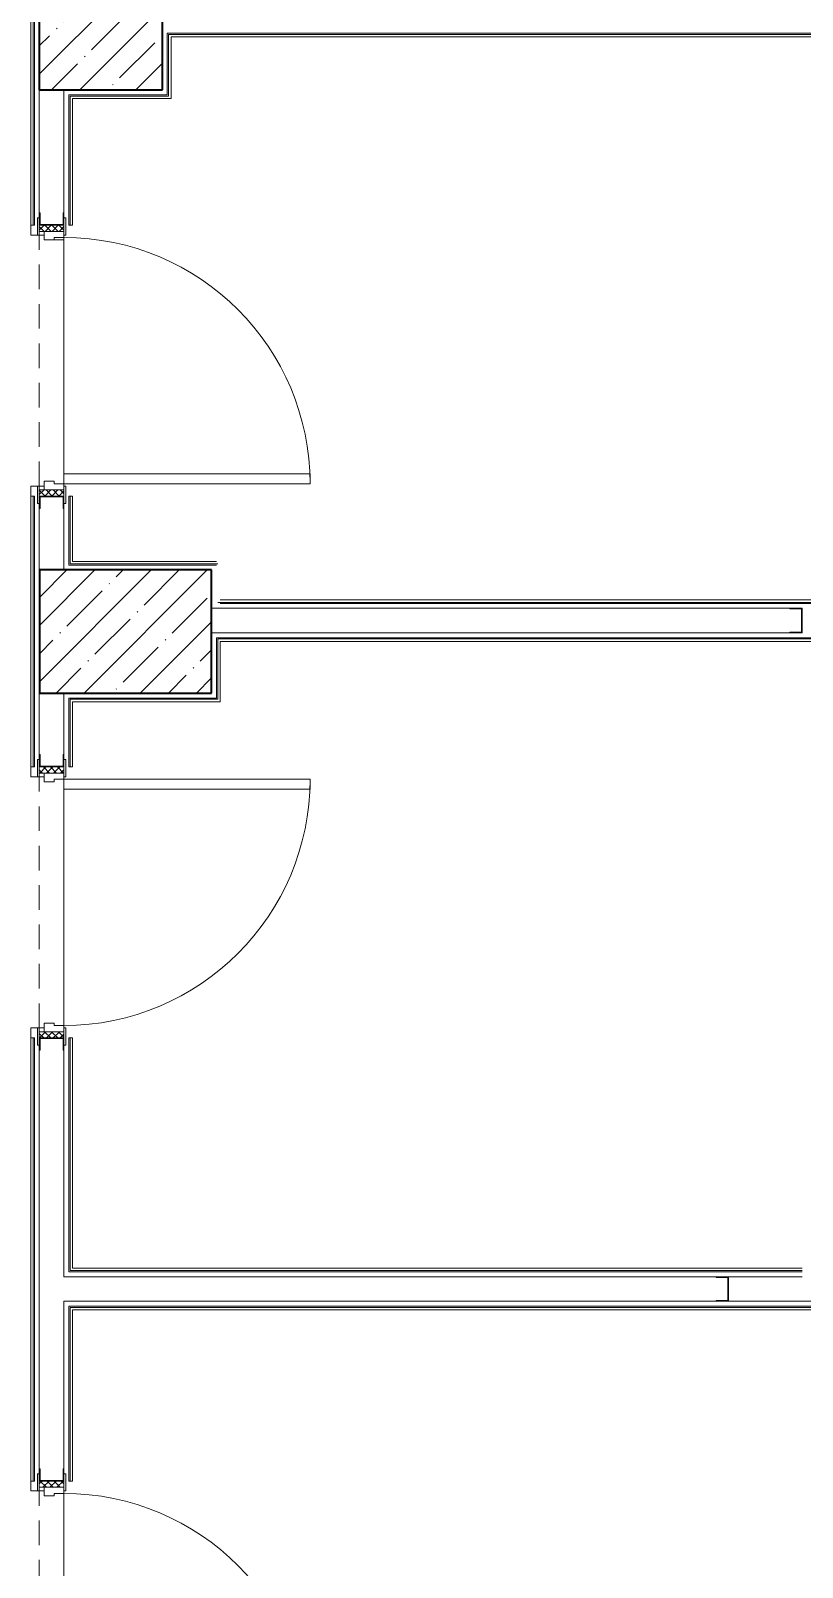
# Model space of a CAD drawing. Header units: millimetres. Extents: x 5993 to 95364, y 94667 to 143522.
# Drawn here: x 49411 to 49666, y 120246 to 120754 of the extents above; entities that cross this region are included whole.
import ezdxf

# ---------------------------------------------------------------- set-up
doc = ezdxf.new("R2010")
doc.units = ezdxf.units.MM
doc.linetypes.add('200_ШТРИХ_ш1п0_6_', pattern=[160, 100, -60])
for name, color, linetype, lineweight in [('0-2', 7, 'Continuous', 9), ('Двери', 7, 'Continuous', 9), ('Каркас_Импост', 7, 'Continuous', 13), ('Каркас_Импост-1', 7, 'Continuous', 9), ('Несущие колонны', 7, 'Continuous', 9), ('Несущие колонны-1', 7, 'Continuous', 35), ('Обобщенные модели', 7, 'Continuous', 9), ('Общие ребра', 7, 'Continuous', 9), ('Открывание-1', 7, 'Continuous', 9), ('Панель', 7, 'Continuous', 13), ('Перекрытия', 7, 'Continuous', 9), ('Перемычка_Пунктирные линии-1', 7, '200_ШТРИХ_ш1п0_6_', 9), ('Стены-1', 7, 'Continuous', 13)]:
    doc.layers.add(name, color=color, linetype=linetype, lineweight=lineweight)
pattern_1 = [(135, (1751.41, 114.685), (-14.14214, -14.14214), []), (225, (1751.41, 114.685), (14.14214, -14.14214), [])]
pattern_2 = [(45, (-371.384, 114.685), (-14.1421, 14.1421), []), (135, (-371.384, 114.685), (-14.1421, -14.1421), [])]

# ---------------------------------------------------------------- blocks, each defined once
blk = doc.blocks.new('Дверь_СКБ_1Ст_Внутренняя_ШЕР - СОШ_Д-10__Дв_1100x2100h_Цеха пищеблока_EI30-27822588-АИ2_01_План напольных покрытий и плинтусов 1го этажа _Часть 1_')
at = {"layer": 'Двери'}
h = blk.add_hatch(dxfattribs=at)
h.set_pattern_fill('FP_76', color=256, style=0, pattern_type=2)
h.set_pattern_definition(pattern_1)
h.paths.add_polyline_path([(562.5, 50), (537.5, 50), (537.5, -50), (562.5, -50), (562.5, 47)], flags=0)
at = {"layer": 'Каркас_Импост-1'}
h = blk.add_hatch(dxfattribs=at)
h.set_pattern_fill('FP_77', color=256, style=0, pattern_type=2)
h.set_pattern_definition(pattern_2)
h.paths.add_polyline_path([(-512.5, -50), (-512.5, 50), (-537.5, 50), (-537.5, -50)], flags=0)
at = {"layer": 'Каркас_Импост'}
for p, q in [((-497.5, 58), (-567.5, 58)), ((-567.5, 58), (-567.5, 50)), ((-512.5, 50), (-537.5, 50)), ((-537.5, 50), (-497.5, 50)), ((-487.5, 50), (-512.5, 50)), ((-512.5, 50), (-512.5, -30)), ((-512.5, -50), (-512.5, 50)), ((-497.5, 50), (-512.5, 50)), ((-512.5, 50), (-512.5, 49)), ((-512.5, 49), (-497.5, 49)), ((-497.5, 50), (-497.5, 58)), ((-497.5, 49), (-497.5, 50)), ((-487.5, 10), (-487.5, 50)), ((-477.5, 10), (-487.5, 10)), ((-477.5, -30), (-477.5, 10)), ((512.5, 10), (502.5, 10)), ((502.5, 10), (502.5, -30)), ((512.5, 50), (512.5, 10)), ((537.5, 50), (512.5, 50)), ((592.5, 58), (522.5, 58)), ((522.5, 58), (522.5, 50)), ((537.5, 50), (522.5, 50)), ((522.5, 50), (522.5, 49)), ((522.5, 50), (562.5, 50)), ((522.5, 49), (537.5, 49)), ((537.5, -30), (537.5, 50)), ((562.5, 50), (537.5, 50)), ((537.5, 50), (537.5, -50)), ((537.5, 49), (537.5, 50)), ((592.5, 50), (592.5, 58)), ((-567.5, -50), (-567.5, -58)), ((-567.5, -58), (-497.5, -58)), ((-537.5, -50), (-512.5, -50)), ((-497.5, -50), (-537.5, -50)), ((-512.5, -30), (-477.5, -30)), ((-497.5, -30), (-512.5, -30)), ((-512.5, -30), (-512.5, -50)), ((-512.5, -50), (-497.5, -50)), ((-497.5, -50), (-497.5, -30)), ((-497.5, -58), (-497.5, -50)), ((502.5, -30), (537.5, -30)), ((537.5, -30), (522.5, -30)), ((522.5, -30), (522.5, -50)), ((522.5, -50), (537.5, -50)), ((562.5, -50), (522.5, -50)), ((522.5, -50), (522.5, -58)), ((522.5, -58), (592.5, -58)), ((537.5, -50), (537.5, -30)), ((537.5, -50), (562.5, -50)), ((592.5, -58), (592.5, -50))]:
    blk.add_line(p, q, dxfattribs=at)
at = {"layer": 'Открывание-1'}
blk.add_arc((512.5, 50), 1000, 90, 180, dxfattribs=at)
at = {"layer": 'Панель'}
for p, q in [((512.5, 1050), (472.5, 1050)), ((472.5, 1050), (472.5, 50)), ((512.5, 50), (512.5, 1050)), ((472.5, 50), (512.5, 50))]:
    blk.add_line(p, q, dxfattribs=at)
blk = doc.blocks.new('Дверь_СКБ_1Ст_Внутренняя_ШЕР - СОШ_Д-9_Дв_1100x2100h_Раздаточная_ моечные_ цеха все кроме горячего_ помещение для временного хранения пищевых отходов-27822622-АИ2_01_План напольных покрытий и плинтусов 1го этажа _Часть 1_')
at = {"layer": 'Двери'}
h = blk.add_hatch(dxfattribs=at)
h.set_pattern_fill('FP_76', color=256, style=0, pattern_type=2)
h.set_pattern_definition(pattern_1)
h.paths.add_polyline_path([(562.5, 50), (537.5, 50), (537.5, -50), (562.5, -50), (562.5, 47)], flags=0)
at = {"layer": 'Каркас_Импост-1'}
h = blk.add_hatch(dxfattribs=at)
h.set_pattern_fill('FP_77', color=256, style=0, pattern_type=2)
h.set_pattern_definition(pattern_2)
h.paths.add_polyline_path([(-512.5, -50), (-512.5, 50), (-537.5, 50), (-537.5, -50)], flags=0)
at = {"layer": 'Каркас_Импост'}
for p, q in [((-497.5, 58), (-567.5, 58)), ((-567.5, 58), (-567.5, 50)), ((-512.5, 50), (-537.5, 50)), ((-537.5, 50), (-497.5, 50)), ((-487.5, 50), (-512.5, 50)), ((-512.5, 50), (-512.5, -30)), ((-512.5, -50), (-512.5, 50)), ((-497.5, 50), (-512.5, 50)), ((-512.5, 50), (-512.5, 49)), ((-512.5, 49), (-497.5, 49)), ((-497.5, 50), (-497.5, 58)), ((-497.5, 49), (-497.5, 50)), ((-487.5, 10), (-487.5, 50)), ((-477.5, 10), (-487.5, 10)), ((-477.5, -30), (-477.5, 10)), ((512.5, 10), (502.5, 10)), ((502.5, 10), (502.5, -30)), ((512.5, 50), (512.5, 10)), ((537.5, 50), (512.5, 50)), ((592.5, 58), (522.5, 58)), ((522.5, 58), (522.5, 50)), ((537.5, 50), (522.5, 50)), ((522.5, 50), (522.5, 49)), ((522.5, 50), (562.5, 50)), ((522.5, 49), (537.5, 49)), ((537.5, -30), (537.5, 50)), ((562.5, 50), (537.5, 50)), ((537.5, 50), (537.5, -50)), ((537.5, 49), (537.5, 50)), ((592.5, 50), (592.5, 58)), ((-567.5, -50), (-567.5, -58)), ((-567.5, -58), (-497.5, -58)), ((-537.5, -50), (-512.5, -50)), ((-497.5, -50), (-537.5, -50)), ((-512.5, -30), (-477.5, -30)), ((-497.5, -30), (-512.5, -30)), ((-512.5, -30), (-512.5, -50)), ((-512.5, -50), (-497.5, -50)), ((-497.5, -50), (-497.5, -30)), ((-497.5, -58), (-497.5, -50)), ((502.5, -30), (537.5, -30)), ((537.5, -30), (522.5, -30)), ((522.5, -30), (522.5, -50)), ((522.5, -50), (537.5, -50)), ((562.5, -50), (522.5, -50)), ((522.5, -50), (522.5, -58)), ((522.5, -58), (592.5, -58)), ((537.5, -50), (537.5, -30)), ((537.5, -50), (562.5, -50)), ((592.5, -58), (592.5, -50))]:
    blk.add_line(p, q, dxfattribs=at)
at = {"layer": 'Открывание-1'}
blk.add_arc((-487.5, 50), 1000, 360, 90, dxfattribs=at)
at = {"layer": 'Панель'}
for p, q in [((-487.5, 1050), (-487.5, 50)), ((-447.5, 1050), (-487.5, 1050)), ((-447.5, 50), (-447.5, 1050)), ((-487.5, 50), (-447.5, 50))]:
    blk.add_line(p, q, dxfattribs=at)
blk = doc.blocks.new('Дверь_СКБ_1Ст_Внутренняя_ШЕР - СОШ_Д-9_Дв_1100x2100h_Раздаточная_ моечные_ цеха все кроме горячего_ помещение для временного хранения пищевых отходов-27823706-АИ2_01_План напольных покрытий и плинтусов 1го этажа _Часть 1_')
at = {"layer": 'Двери'}
h = blk.add_hatch(dxfattribs=at)
h.set_pattern_fill('FP_76', color=256, style=0, pattern_type=2)
h.set_pattern_definition(pattern_1)
h.paths.add_polyline_path([(562.5, 50), (537.5, 50), (537.5, -50), (562.5, -50), (562.5, 47)], flags=0)
at = {"layer": 'Каркас_Импост-1'}
h = blk.add_hatch(dxfattribs=at)
h.set_pattern_fill('FP_77', color=256, style=0, pattern_type=2)
h.set_pattern_definition(pattern_2)
h.paths.add_polyline_path([(-512.5, -50), (-512.5, 50), (-537.5, 50), (-537.5, -50)], flags=0)
at = {"layer": 'Каркас_Импост'}
for p, q in [((-497.5, 58), (-567.5, 58)), ((-567.5, 58), (-567.5, 50)), ((-512.5, 50), (-537.5, 50)), ((-537.5, 50), (-497.5, 50)), ((-487.5, 50), (-512.5, 50)), ((-512.5, 50), (-512.5, -30)), ((-512.5, -50), (-512.5, 50)), ((-497.5, 50), (-512.5, 50)), ((-512.5, 50), (-512.5, 49)), ((-512.5, 49), (-497.5, 49)), ((-497.5, 50), (-497.5, 58)), ((-497.5, 49), (-497.5, 50)), ((-487.5, 10), (-487.5, 50)), ((-477.5, 10), (-487.5, 10)), ((-477.5, -30), (-477.5, 10)), ((512.5, 10), (502.5, 10)), ((502.5, 10), (502.5, -30)), ((512.5, 50), (512.5, 10)), ((537.5, 50), (512.5, 50)), ((592.5, 58), (522.5, 58)), ((522.5, 58), (522.5, 50)), ((537.5, 50), (522.5, 50)), ((522.5, 50), (522.5, 49)), ((522.5, 50), (562.5, 50)), ((522.5, 49), (537.5, 49)), ((537.5, -30), (537.5, 50)), ((562.5, 50), (537.5, 50)), ((537.5, 50), (537.5, -50)), ((537.5, 49), (537.5, 50)), ((592.5, 50), (592.5, 58)), ((-567.5, -50), (-567.5, -58)), ((-567.5, -58), (-497.5, -58)), ((-537.5, -50), (-512.5, -50)), ((-497.5, -50), (-537.5, -50)), ((-512.5, -30), (-477.5, -30)), ((-497.5, -30), (-512.5, -30)), ((-512.5, -30), (-512.5, -50)), ((-512.5, -50), (-497.5, -50)), ((-497.5, -50), (-497.5, -30)), ((-497.5, -58), (-497.5, -50)), ((502.5, -30), (537.5, -30)), ((537.5, -30), (522.5, -30)), ((522.5, -30), (522.5, -50)), ((522.5, -50), (537.5, -50)), ((562.5, -50), (522.5, -50)), ((522.5, -50), (522.5, -58)), ((522.5, -58), (592.5, -58)), ((537.5, -50), (537.5, -30)), ((537.5, -50), (562.5, -50)), ((592.5, -58), (592.5, -50))]:
    blk.add_line(p, q, dxfattribs=at)
at = {"layer": 'Открывание-1'}
blk.add_arc((512.5, 50), 1000, 90, 180, dxfattribs=at)
at = {"layer": 'Панель'}
for p, q in [((512.5, 1050), (472.5, 1050)), ((472.5, 1050), (472.5, 50)), ((512.5, 50), (512.5, 1050)), ((472.5, 50), (512.5, 50))]:
    blk.add_line(p, q, dxfattribs=at)
blk = doc.blocks.new('BSC_Колонна _Прямоугольная - 500х700-V114-АИ2_01_План напольных покрытий и плинтусов 1го этажа _Часть 1_')
at = {"layer": 'Несущие колонны'}
h = blk.add_hatch(dxfattribs=at)
h.set_pattern_fill('FP_147', color=256, style=0, pattern_type=2)
h.set_pattern_definition([(315, (-81150, 95950), (114.04925, 114.04925), []), (315, (-81150, 95835.95), (114.04925, 114.04925), [201.613, -40.323, 3.353, -36.97])])
h.paths.add_polyline_path([(-250, 224.1), (-250, -350), (250, -350), (250, 350), (-250, 350)], flags=0)
at = {"layer": 'Несущие колонны-1'}
for p, q in [((250, 350), (-250, 350)), ((-250, 350), (-250, -350)), ((250, -350), (250, 350)), ((-250, -350), (250, -350))]:
    blk.add_line(p, q, dxfattribs=at)
blk = doc.blocks.new('BSC_Колонна _Прямоугольная - 500х500-V163-АИ2_01_План напольных покрытий и плинтусов 1го этажа _Часть 1_')
at = {"layer": 'Несущие колонны'}
h = blk.add_hatch(dxfattribs=at)
h.set_pattern_fill('FP_201', color=256, style=0, pattern_type=2)
h.set_pattern_definition([(135, (83600, -95850), (-114.04925, -114.04925), []), (135, (83600, -95735.95), (-114.04925, -114.04925), [201.613, -40.323, 3.353, -36.97])])
h.paths.add_polyline_path([(250, 250), (-250, 250), (-250, -250), (250, -250), (250, -124.1)], flags=0)
at = {"layer": 'Несущие колонны-1'}
for p, q in [((250, 250), (-250, 250)), ((-250, 250), (-250, -250)), ((250, -250), (250, 250)), ((-250, -250), (250, -250))]:
    blk.add_line(p, q, dxfattribs=at)
blk = doc.blocks.new('154_Фахверк_СКБ_Швеллер - Тип_100_4010-27789772-АИ2_01_План напольных покрытий и плинтусов 1го этажа _Часть 1_')
at = {"layer": 'Обобщенные модели'}
for p, q in [((175, 50), (125, 50)), ((125, 50), (125, -50)), ((128, 47), (175, 47)), ((128, -47), (128, 47)), ((175, 47), (175, 50)), ((125, -50), (175, -50)), ((175, -47), (128, -47)), ((175, -50), (175, -47))]:
    blk.add_line(p, q, dxfattribs=at)
blk = doc.blocks.new('АР_Перемычка - АР_Перемычка-27822017-АИ2_01_План напольных покрытий и плинтусов 1го этажа _Часть 1_')
at = {"layer": 'Перемычка_Пунктирные линии-1'}
for p, q in [((0, 50), (1100, 50)), ((0, -50), (1100, -50))]:
    blk.add_line(p, q, dxfattribs=at)
blk = doc.blocks.new('154_Фахверк_СКБ_Швеллер - Тип_100_3600-27825154-АИ2_01_План напольных покрытий и плинтусов 1го этажа _Часть 1_')
at = {"layer": 'Обобщенные модели'}
for p, q in [((175, 50), (125, 50)), ((125, 50), (125, -50)), ((128, 47), (175, 47)), ((128, -47), (128, 47)), ((175, 47), (175, 50)), ((125, -50), (175, -50)), ((175, -47), (128, -47)), ((175, -50), (175, -47))]:
    blk.add_line(p, q, dxfattribs=at)

msp = doc.modelspace()

# ---------------------------------------------------------------- linework, layer by layer
at = {"layer": 'Общие ребра'}
for p, q in [((49412.04, 120777.39), (49412.04, 120689.92)), ((49456.81, 120752.97), (50021.7, 120752.97)), ((49456.81, 120752.16), (49456.81, 120752.97)), ((49456.81, 120733.03), (49456.81, 120752.16)), ((49424.25, 120732.62), (49456.81, 120732.62)), ((49424.25, 120731.81), (49424.25, 120732.62)), ((49424.25, 120689.92), (49424.25, 120731.81)), ((49456.81, 120733.03), (49456.81, 120732.62)), ((49412.04, 120600.39), (49412.04, 120510.85)), ((49424.25, 120578), (49424.25, 120600.39)), ((49425.07, 120578), (49424.25, 120578)), ((49472.68, 120578), (49425.07, 120578)), ((49472.68, 120578), (49473.09, 120578)), ((49473.91, 120565.26), (49473.09, 120565.26)), ((49857.69, 120565.26), (49473.91, 120565.26)), ((49473.09, 120533.64), (49473.09, 120553.18)), ((49473.09, 120553.18), (49473.91, 120553.18)), ((49473.91, 120553.18), (49857.69, 120553.18)), ((49473.09, 120533.64), (49473.09, 120533.23)), ((49424.25, 120533.23), (49473.09, 120533.23)), ((49424.25, 120532.42), (49424.25, 120533.23)), ((49424.25, 120510.85), (49424.25, 120532.42)), ((49412.04, 120421.32), (49412.04, 120274.8)), ((49424.25, 120344.4), (49424.25, 120421.32)), ((49425.07, 120344.4), (49424.25, 120344.4)), ((49666.41, 120344.4), (49425.07, 120344.4)), ((49424.25, 120274.8), (49424.25, 120332.19)), ((49424.25, 120332.19), (49425.07, 120332.19)), ((49425.07, 120332.19), (49857.69, 120332.19))]:
    msp.add_line(p, q, dxfattribs=at)
at = {"layer": 'Перекрытия'}
for p, q in [((49411.23, 120686.64), (49411.23, 120689.92)), ((49415.71, 120686.64), (49411.23, 120686.64)), ((49422.22, 120685.85), (49422.22, 120607.71)), ((49422.22, 120685.04), (49418.96, 120685.04)), ((49422.22, 120607.71), (49422.22, 120685.04)), ((49411.23, 120600.39), (49411.23, 120603.64)), ((49411.23, 120603.64), (49413.43, 120603.64)), ((49411.23, 120507.59), (49411.23, 120510.85)), ((49413.43, 120507.59), (49411.23, 120507.59)), ((49422.22, 120425.38), (49422.22, 120503.52)), ((49422.22, 120503.52), (49422.22, 120425.38)), ((49411.23, 120421.32), (49411.23, 120424.57)), ((49411.23, 120424.57), (49413.43, 120424.57)), ((49411.23, 120271.55), (49411.23, 120274.8)), ((49413.43, 120271.55), (49411.23, 120271.55)), ((49422.22, 120192.59), (49422.22, 120270.73)), ((49422.22, 120270.73), (49422.22, 120192.59))]:
    msp.add_line(p, q, dxfattribs=at)
at = {"layer": 'Стены-1'}
for p, q in [((49412.45, 120689.92), (49412.45, 120777.8)), ((49411.23, 120776.58), (49411.23, 120689.92)), ((50021.7, 120753.38), (49456.41, 120753.38)), ((49456.41, 120753.38), (49456.41, 120752.97)), ((49456.41, 120752.97), (49456.41, 120752.16)), ((49456.41, 120752.16), (49456.41, 120733.03)), ((49457.63, 120752.16), (50021.7, 120752.16)), ((49457.63, 120733.03), (49457.63, 120752.16)), ((49414.08, 120734.69), (49414.08, 120693.99)), ((49422.22, 120693.99), (49422.22, 120734.69)), ((49456.41, 120733.03), (49423.85, 120733.03)), ((49423.85, 120733.03), (49423.85, 120732.62)), ((49423.85, 120732.62), (49423.85, 120731.81)), ((49423.85, 120731.81), (49423.85, 120689.92)), ((49425.07, 120731.81), (49457.63, 120731.81)), ((49425.07, 120689.92), (49425.07, 120731.81)), ((49457.63, 120732.62), (49457.63, 120733.03)), ((49457.63, 120731.81), (49457.63, 120732.62)), ((49411.23, 120689.92), (49412.45, 120689.92)), ((49423.85, 120689.92), (49425.07, 120689.92)), ((49412.45, 120600.39), (49411.23, 120600.39)), ((49411.23, 120600.39), (49411.23, 120510.85)), ((49412.45, 120510.85), (49412.45, 120600.39)), ((49423.85, 120600.39), (49423.85, 120577.59)), ((49425.07, 120600.39), (49423.85, 120600.39)), ((49425.07, 120578.82), (49425.07, 120600.39)), ((49414.08, 120596.32), (49414.08, 120575.97)), ((49422.22, 120575.97), (49422.22, 120596.32)), ((49423.85, 120577.59), (49424.25, 120577.59)), ((49424.25, 120577.59), (49425.07, 120577.59)), ((49472.68, 120578.82), (49425.07, 120578.82)), ((49425.07, 120577.59), (49472.68, 120577.59)), ((49857.69, 120566.07), (49473.91, 120566.07)), ((49473.91, 120564.85), (49857.69, 120564.85)), ((49662.34, 120563.35), (49471.06, 120563.35)), ((49471.06, 120555.21), (49662.34, 120555.21)), ((49472.68, 120553.58), (49472.68, 120533.64)), ((49473.09, 120553.58), (49472.68, 120553.58)), ((49473.91, 120553.58), (49473.09, 120553.58)), ((49857.69, 120553.58), (49473.91, 120553.58)), ((49473.91, 120533.64), (49473.91, 120552.36)), ((49473.91, 120552.36), (49857.69, 120552.36)), ((49414.08, 120535.27), (49414.08, 120514.92)), ((49422.22, 120514.92), (49422.22, 120535.27)), ((49472.68, 120533.64), (49423.85, 120533.64)), ((49423.85, 120533.64), (49423.85, 120533.23)), ((49473.91, 120533.23), (49473.91, 120533.64)), ((49423.85, 120533.23), (49423.85, 120532.42)), ((49423.85, 120532.42), (49423.85, 120510.85)), ((49425.07, 120532.42), (49473.91, 120532.42)), ((49425.07, 120510.85), (49425.07, 120532.42)), ((49473.91, 120532.42), (49473.91, 120533.23)), ((49411.23, 120510.85), (49412.45, 120510.85)), ((49423.85, 120510.85), (49425.07, 120510.85)), ((49412.45, 120421.32), (49411.23, 120421.32)), ((49411.23, 120421.32), (49411.23, 120274.8)), ((49412.45, 120274.8), (49412.45, 120421.32)), ((49414.08, 120417.25), (49414.08, 120278.87)), ((49422.22, 120342.36), (49422.22, 120417.25)), ((49423.85, 120421.32), (49423.85, 120343.99)), ((49425.07, 120421.32), (49423.85, 120421.32)), ((49425.07, 120345.21), (49425.07, 120421.32)), ((49637.92, 120342.36), (49422.22, 120342.36)), ((49423.85, 120343.99), (49424.25, 120343.99)), ((49424.25, 120343.99), (49425.07, 120343.99)), ((49666.41, 120345.21), (49425.07, 120345.21)), ((49425.07, 120343.99), (49666.41, 120343.99)), ((49666.41, 120342.36), (49641.99, 120342.36)), ((49422.22, 120334.22), (49637.92, 120334.22)), ((49422.22, 120278.87), (49422.22, 120334.22)), ((49423.85, 120332.59), (49423.85, 120274.8)), ((49424.25, 120332.59), (49423.85, 120332.59)), ((49425.07, 120332.59), (49424.25, 120332.59)), ((49857.69, 120332.59), (49425.07, 120332.59)), ((49425.07, 120274.8), (49425.07, 120331.37)), ((49425.07, 120331.37), (49857.69, 120331.37)), ((49641.99, 120334.22), (49853.62, 120334.22)), ((49411.23, 120274.8), (49412.45, 120274.8)), ((49423.85, 120274.8), (49425.07, 120274.8))]:
    msp.add_line(p, q, dxfattribs=at)

# ---------------------------------------------------------------- block references
at = {"layer": '0-2', "xscale": 0.08139549610658335, "yscale": 0.08139549610658335, "zscale": 0.08139549610658335}
for name, p, rotation in [('BSC_Колонна _Прямоугольная - 500х500-V163-АИ2_01_План напольных покрытий и плинтусов 1го этажа _Часть 1_', (49434.43, 120755.04), 269.9999999999997), ('Дверь_СКБ_1Ст_Внутренняя_ШЕР - СОШ_Д-10__Дв_1100x2100h_Цеха пищеблока_EI30-27822588-АИ2_01_План напольных покрытий и плинтусов 1го этажа _Часть 1_', (49418.15, 120646.17), 269.9999999999999), ('154_Фахверк_СКБ_Швеллер - Тип_100_4010-27789772-АИ2_01_План напольных покрытий и плинтусов 1го этажа _Часть 1_', (49418.15, 120679.75), 89.99999999999993), ('АР_Перемычка - АР_Перемычка-27822017-АИ2_01_План напольных покрытий и плинтусов 1го этажа _Часть 1_', (49418.15, 120689.92), 269.9999999999999), ('154_Фахверк_СКБ_Швеллер - Тип_100_4010-27789772-АИ2_01_План напольных покрытий и плинтусов 1го этажа _Часть 1_', (49418.15, 120610.56), 269.9999999999999), ('BSC_Колонна _Прямоугольная - 500х700-V114-АИ2_01_План напольных покрытий и плинтусов 1го этажа _Часть 1_', (49442.57, 120555.62), 89.9999999999999), ('154_Фахверк_СКБ_Швеллер - Тип_100_3600-27825154-АИ2_01_План напольных покрытий и плинтусов 1го этажа _Часть 1_', (49676.58, 120559.28), 180), ('Дверь_СКБ_1Ст_Внутренняя_ШЕР - СОШ_Д-9_Дв_1100x2100h_Раздаточная_ моечные_ цеха все кроме горячего_ помещение для временного хранения пищевых отходов-27822622-АИ2_01_План напольных покрытий и плинтусов 1го этажа _Часть 1_', (49418.15, 120467.1), 269.9999999999999), ('154_Фахверк_СКБ_Швеллер - Тип_100_4010-27789772-АИ2_01_План напольных покрытий и плинтусов 1го этажа _Часть 1_', (49418.15, 120500.68), 89.99999999999993), ('АР_Перемычка - АР_Перемычка-27822017-АИ2_01_План напольных покрытий и плинтусов 1го этажа _Часть 1_', (49418.15, 120510.85), 269.9999999999999), ('154_Фахверк_СКБ_Швеллер - Тип_100_4010-27789772-АИ2_01_План напольных покрытий и плинтусов 1го этажа _Часть 1_', (49418.15, 120431.49), 269.9999999999999), ('154_Фахверк_СКБ_Швеллер - Тип_100_4010-27789772-АИ2_01_План напольных покрытий и плинтусов 1го этажа _Часть 1_', (49652.16, 120338.29), 180), ('Дверь_СКБ_1Ст_Внутренняя_ШЕР - СОШ_Д-9_Дв_1100x2100h_Раздаточная_ моечные_ цеха все кроме горячего_ помещение для временного хранения пищевых отходов-27823706-АИ2_01_План напольных покрытий и плинтусов 1го этажа _Часть 1_', (49418.15, 120231.05), 269.9999999999999), ('154_Фахверк_СКБ_Швеллер - Тип_100_4010-27789772-АИ2_01_План напольных покрытий и плинтусов 1го этажа _Часть 1_', (49418.15, 120264.63), 89.99999999999993), ('АР_Перемычка - АР_Перемычка-27822017-АИ2_01_План напольных покрытий и плинтусов 1го этажа _Часть 1_', (49418.15, 120274.8), 269.9999999999999)]:
    msp.add_blockref(name, p, dxfattribs=dict(at, rotation=rotation))

doc.saveas('drawing.dxf')
